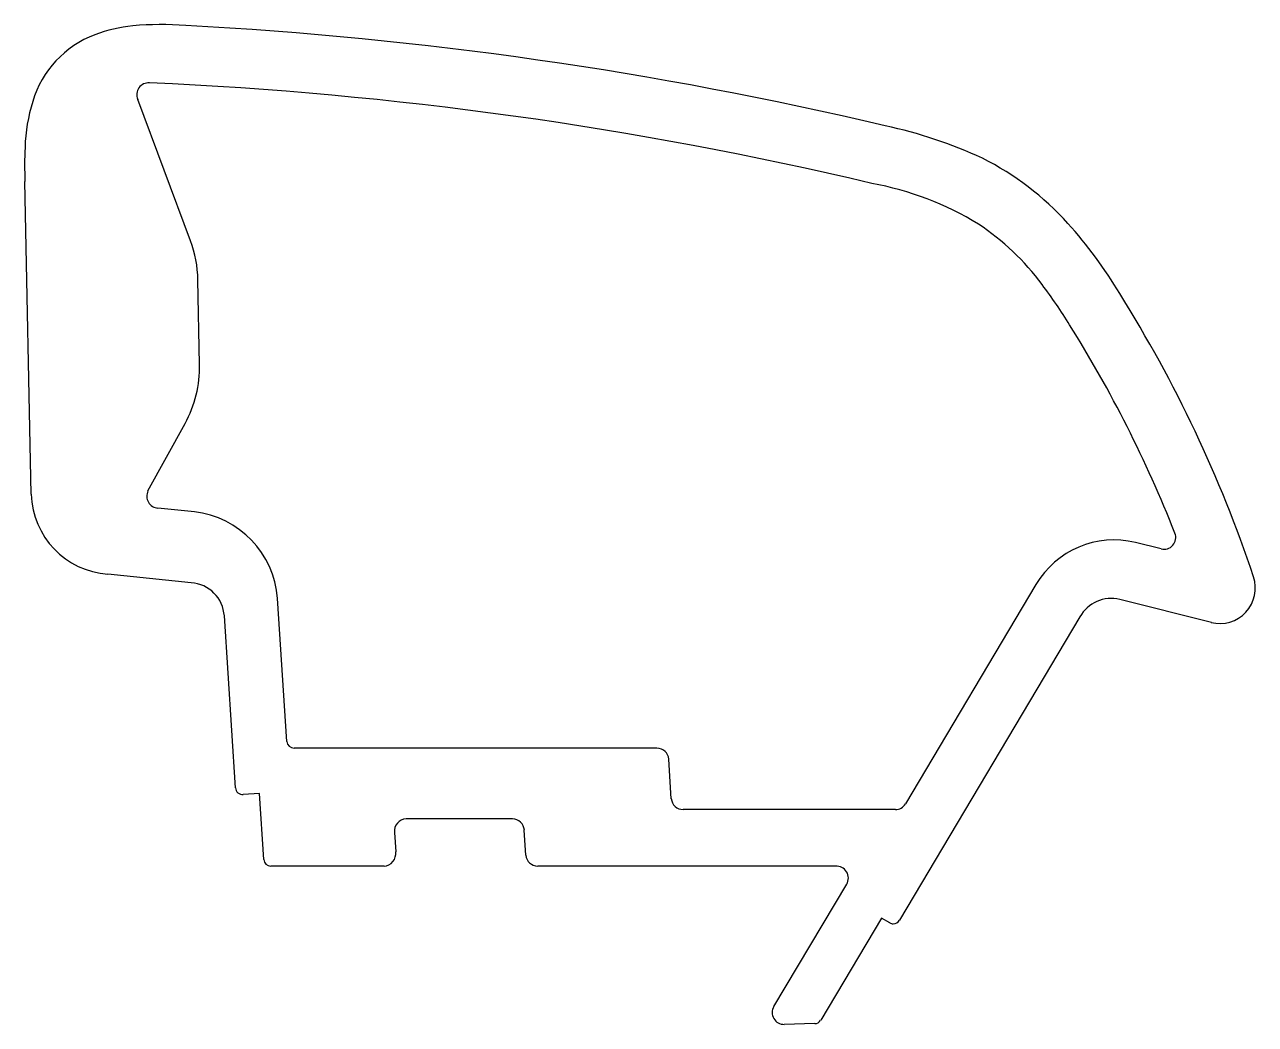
# Model space of a CAD drawing. Extents: x 2382.5 to 2434.6, y 1798.9 to 1841.3.
import ezdxf

# ---------------------------------------------------------------- set-up
doc = ezdxf.new("R2010")
doc.units = 0
doc.layers.get('0').update_dxf_attribs({"linetype": 'CONTINUOUS'})

msp = doc.modelspace()

# ---------------------------------------------------------------- linework, layer by layer
for p, q in [((2389.505, 1832.1), (2387.271, 1838.087)), ((2382.753, 1821.357), (2382.49, 1834.607)), ((2389.895, 1826.857), (2389.824, 1830.448)), ((2387.707, 1821.497), (2389.282, 1824.354)), ((2389.671, 1820.61), (2388.128, 1820.768)), ((2430.635, 1819.04), (2429.551, 1819.313)), ((2389.535, 1817.608), (2386.008, 1817.971)), ((2425.333, 1817.527), (2419.805, 1808.243)), ((2393.591, 1810.881), (2393.199, 1816.944)), ((2432.765, 1815.925), (2428.883, 1816.903)), ((2391.413, 1808.92), (2390.942, 1816.2)), ((2427.195, 1816.16), (2419.544, 1803.308)), ((2432.759, 1815.927), (2432.765, 1815.925)), ((2393.591, 1810.881), (2393.591, 1810.881)), ((2409.274, 1810.6), (2393.895, 1810.601)), ((2409.881, 1808.46), (2409.773, 1810.132)), ((2391.413, 1808.92), (2391.413, 1808.92)), ((2392.43, 1808.684), (2391.738, 1808.64)), ((2392.611, 1805.882), (2392.43, 1808.684)), ((2403.155, 1807.6), (2398.645, 1807.601)), ((2419.376, 1807.999), (2410.379, 1808)), ((2419.376, 1807.999), (2419.376, 1807.999)), ((2403.722, 1806.068), (2403.653, 1807.132)), ((2398.149, 1807.028), (2398.202, 1806.209)), ((2397.708, 1805.601), (2392.911, 1805.601)), ((2416.845, 1805.599), (2404.221, 1805.6)), ((2414.226, 1799.653), (2417.313, 1804.839)), ((2418.786, 1803.404), (2416.21, 1799.076)), ((2419.135, 1803.201), (2418.786, 1803.404)), ((2419.135, 1803.202), (2419.135, 1803.201)), ((2414.226, 1799.653), (2414.226, 1799.653)), ((2415.959, 1798.929), (2414.668, 1798.898))]:
    msp.add_line(p, q)
for centre, radius, start, end in [((2387.708, 1834.809), 6.426, 95.7475, 110.5595), ((2388.256, 1827.397), 13.857, 85.6516, 94.9346), ((2380.533, 1674.59), 166.855, 76.68898, 86.98588), ((2387.008, 1836.74), 4.372, 110.8571, 163.2248), ((2387.735, 1838.282), 0.504, 85.8113, 202.862), ((2380.537, 1674.616), 164.329, 76.68512, 87.47661), ((2389.811, 1835.831), 7.319, 162.7433, 178.2885), ((2415.025, 1818.335), 19.036, 65.0154, 78.1025), ((2401.678, 1835.256), 19.199, 177.6334, 181.94), ((2417.521, 1824.548), 12.356, 42.1052, 63.3383), ((2415.974, 1821.471), 13.277, 58.584, 79.549), ((2417.081, 1823.971), 10.573, 36.3738, 56.6379), ((2412.187, 1819.856), 19.46, 30.9266, 41.8248), ((2384.825, 1830.339), 5, 1.2506, 20.6143), ((2407.703, 1816.779), 22.389, 31.6585, 36.9605), ((2381.459, 1800.091), 55.989, 18.5093, 32.1158), ((2381.419, 1800.071), 53.533, 21.5204, 32.1149), ((2384.894, 1826.757), 5.002, 331.2922, 1.1394), ((2386.266, 1821.476), 3.515, 181.9353, 265.7865), ((2388.158, 1821.272), 0.504, 153.4977, 266.5415), ((2389.2, 1816.626), 4.012, 4.5453, 83.2562), ((2430.755, 1819.525), 0.5, 256.1421, 21.5208), ((2428.641, 1815.588), 3.835, 76.2681, 149.619), ((2389.437, 1816.103), 1.508, 3.6961, 86.2988), ((2433.126, 1817.385), 1.504, 255.8601, 18.6146), ((2428.527, 1815.424), 1.521, 76.4597, 151.089), ((2393.89, 1810.901), 0.3, 183.6958, 270.974), ((2409.274, 1810.1), 0.5, 3.6967, 89.9998), ((2391.712, 1808.939), 0.3, 183.6961, 274.8284), ((2410.379, 1808.5), 0.5, 184.5329, 269.9969), ((2419.376, 1808.499), 0.5, 269.9969, 329.2316), ((2398.665, 1807.082), 0.519, 92.1949, 185.905), ((2403.155, 1807.1), 0.5, 3.6978, 89.9953), ((2397.67, 1806.136), 0.537, 274.0518, 7.7619), ((2404.221, 1806.1), 0.5, 183.6974, 269.9961), ((2392.911, 1805.901), 0.3, 183.6963, 269.9959), ((2416.88, 1805.097), 0.504, 329.2329, 93.9136), ((2419.286, 1803.463), 0.302, 239.8939, 269.9102), ((2419.286, 1803.462), 0.3, 270.0362, 329.2324), ((2414.655, 1799.398), 0.5, 149.2329, 271.4013), ((2415.952, 1799.229), 0.3, 271.4002, 329.2331)]:
    msp.add_arc(centre, radius, start, end)

doc.saveas('drawing.dxf')
